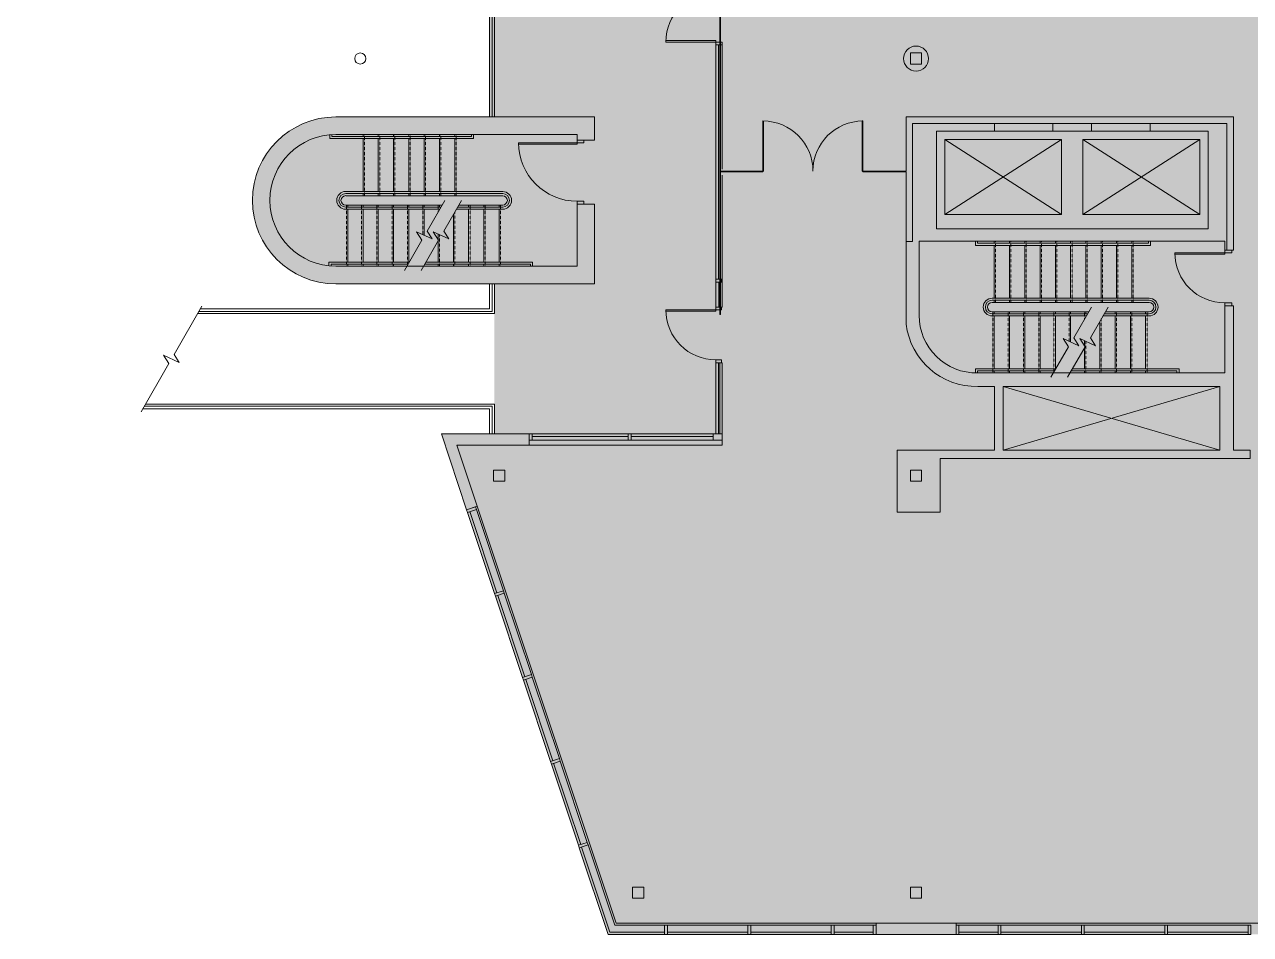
# Model space of a CAD drawing. Header units: inches. Extents: x 1 to 4284, y -575 to 745.
# Drawn here: x 1069 to 1951, y -575 to 79 of the extents above; entities that cross this region are included whole.
import ezdxf

# ---------------------------------------------------------------- set-up
doc = ezdxf.new("R2010")
doc.units = ezdxf.units.IN
doc.header["$MEASUREMENT"] = 0
doc.linetypes.add('IMPORT-HIDDEN2', pattern=[0.1875, 0.125, -0.0625])
for name, color, linetype, lineweight in [('8603 Westwood - 2nd Floor - suite 200 230_dwg', 8, 'Continuous', 9), ('A-COLS-EXST', 7, 'Continuous', 9), ('A-DETL-GENF', 92, 'Continuous', 9), ('A-DOOR', 31, 'Continuous', 9), ('A-DOOR-EXST', 7, 'Continuous', 9), ('A-EQPM-EXST', 7, 'Continuous', 9), ('A-FLOR-BALC-EXST', 7, 'Continuous', 9), ('A-FLOR-HRAL-EXST', 7, 'Continuous', 9), ('A-FLOR-RISR-EXST', 7, 'IMPORT-HIDDEN2', 9), ('A-FLOR-STRS-EXST', 7, 'Continuous', 9), ('A-GLAZ-CURT', 52, 'Continuous', 9), ('A-GLAZ-EXST', 7, 'Continuous', 9), ('A-GLAZ-SILL-EXST', 7, 'Continuous', 9), ('A-WALL-FULL-EXST', 7, 'Continuous', 9), ('I-WALL', 2, 'Continuous', 13)]:
    doc.layers.add(name, color=color, linetype=linetype, lineweight=lineweight)

# ---------------------------------------------------------------- blocks, each defined once
blk = doc.blocks.new('8603 Westwood - 2nd Floor - suite 200 230_dwg_SM55-2601261-New Construction - Tel_Data_Elec Plan')
at = {"layer": 'A-DOOR-EXST', "flags": 128}
blk.add_lwpolyline([(1, 35.99), (1, 0), (0, 0), (0, 36)], dxfattribs=at)
at = {"layer": 'A-DOOR-EXST'}
blk.add_arc((0, 0), 36, 360, 90, dxfattribs=at)
blk = doc.blocks.new('8603 Westwood - 2nd Floor - suite 200 230_dwg_SM59-2601248-New Construction - Tel_Data_Elec Plan')
at = {"layer": 'A-DOOR-EXST', "flags": 128}
blk.add_lwpolyline([(0, 42), (0, 0), (1, 0), (1, 41.99)], dxfattribs=at)
at = {"layer": 'A-DOOR-EXST'}
blk.add_arc((0, 0), 42, 360, 90, dxfattribs=at)
blk = doc.blocks.new('8603 Westwood - 2nd Floor - suite 200 230_dwg_SM56-2601263-New Construction - Tel_Data_Elec Plan')
at = {"layer": 'A-DOOR-EXST', "flags": 128}
for points in [[(0, 36), (0, 0), (1, 0), (1, 35.99)], [(71, 35.99), (71, 0), (72, 0), (72, 36)]]:
    blk.add_lwpolyline(points, dxfattribs=at)
at = {"layer": 'A-DOOR-EXST'}
for centre, start, end in [((0, 0), 360, 90), ((72, 0), 90, 180)]:
    blk.add_arc(centre, 36, start, end, dxfattribs=at)
blk = doc.blocks.new('8603 Westwood - 2nd Floor - suite 200 230_dwg-2280265-New Construction - Tel_Data_Elec Plan')
at = {"layer": 'A-COLS-EXST', "flags": 128}
for points in [[(225.63, 634), (217.63, 634), (217.63, 626), (225.63, 626)], [(-74.37, 334), (-82.37, 334), (-82.37, 326), (-74.37, 326)], [(225.63, 334), (217.63, 334), (217.63, 326), (225.63, 326)], [(25.63, 34), (17.63, 34), (17.63, 26), (25.63, 26)], [(225.63, 34), (217.63, 34), (217.63, 26), (225.63, 26)]]:
    blk.add_lwpolyline(points, close=True, dxfattribs=at)
at = {"layer": 'A-COLS-EXST'}
blk.add_circle((-178.37, 630), 4, dxfattribs=at)
at = {"layer": 'A-DOOR-EXST'}
for p, q in [((80.9, 639.86), (82.13, 639.86)), ((77.63, 449.25), (80.4, 449.25))]:
    blk.add_line(p, q, dxfattribs=at)
at = {"layer": 'A-DOOR-EXST', "flags": 128}
for points in [[(80.4, 641.86), (77.63, 641.86), (77.63, 639.86), (80.4, 639.86)], [(82.13, 639.86), (82.13, 641.86), (80.9, 641.86)], [(320, 583.37), (320, 577.87), (278, 577.87), (278, 583.37)], [(348, 583.37), (348, 577.87), (390, 577.87), (390, 583.37)], [(-17.37, 571.37), (-17.37, 569.37), (-22.37, 569.37), (-22.37, 571.37)], [(-17.37, 525.37), (-17.37, 527.37), (-22.37, 527.37), (-22.37, 525.37)], [(448.88, 492.25), (448.88, 490.25), (443.88, 490.25), (443.88, 492.25)], [(80.4, 451.25), (77.63, 451.25), (77.63, 449.25)], [(80.9, 449.25), (81.63, 449.25), (81.63, 451.25), (80.9, 451.25)], [(448.88, 452.25), (448.88, 454.25), (443.88, 454.25), (443.88, 452.25)]]:
    blk.add_lwpolyline(points, dxfattribs=at)
blk.add_lwpolyline([(77.63, 411.25), (81.63, 411.25), (81.63, 413.25), (77.63, 413.25)], close=True, dxfattribs=at)
at = {"layer": 'A-EQPM-EXST'}
for p, q in [((242.25, 571.88), (326.25, 517.88)), ((326.25, 571.88), (242.25, 517.88)), ((341.75, 571.88), (425.75, 517.88)), ((425.75, 571.88), (341.75, 517.88)), ((284.25, 394.13), (440.25, 348.25)), ((440.25, 394.13), (284.25, 348.25))]:
    blk.add_line(p, q, dxfattribs=at)
at = {"layer": 'A-EQPM-EXST', "flags": 128}
for points in [[(326.25, 571.88), (242.25, 571.88), (242.25, 517.88), (326.25, 517.88)], [(341.75, 571.88), (425.75, 571.88), (425.75, 517.88), (341.75, 517.88)]]:
    blk.add_lwpolyline(points, close=True, dxfattribs=at)
at = {"layer": 'A-FLOR-BALC-EXST', "flags": 128}
for points in [[(-16.75, 1140), (-56.75, 1260), (-420, 1260), (-232.25, 696.75), (-85.37, 696.75), (-85.37, 588)], [(-85.37, 468), (-85.37, 450), (-293.43, 450)], [(-335, 378), (-85.37, 378), (-85.37, 360)]]:
    blk.add_lwpolyline(points, dxfattribs=at)
at = {"layer": 'A-FLOR-HRAL-EXST', "flags": 128}
for points in [[(-18.86, 1140), (-58.19, 1258), (-417.22, 1258), (-230.81, 698.75), (-83.37, 698.75), (-83.37, 588)], [(-20.44, 1140), (-59.27, 1256.5), (-415.14, 1256.5), (-229.73, 700.25), (-81.87, 700.25), (-81.87, 588)], [(-81.87, 468), (-81.87, 446.5), (-295.45, 446.5)], [(-83.37, 468), (-83.37, 448), (-294.59, 448)], [(-83.37, 360), (-83.37, 380), (-333.85, 380)], [(-81.87, 360), (-81.87, 381.5), (-332.98, 381.5)]]:
    blk.add_lwpolyline(points, dxfattribs=at)
at = {"layer": 'A-FLOR-RISR-EXST'}
for p, q in [((-175.37, 531.37), (-175.37, 575.37)), ((-164.37, 531.37), (-164.37, 575.37)), ((-153.37, 531.37), (-153.37, 575.37)), ((-142.37, 531.37), (-142.37, 575.37)), ((-131.37, 531.37), (-131.37, 575.37)), ((-120.37, 531.37), (-120.37, 575.37)), ((-109.37, 531.37), (-109.37, 575.37)), ((-188.37, 524.62), (-188.37, 480.62)), ((-177.37, 524.62), (-177.37, 480.62)), ((-166.37, 524.62), (-166.37, 480.62)), ((-155.37, 524.62), (-155.37, 480.62)), ((-144.37, 524.62), (-144.37, 481.35)), ((-133.37, 524.62), (-133.37, 503.37)), ((-122.37, 524.62), (-122.37, 519.46)), ((-99.37, 524.62), (-99.37, 480.62)), ((-88.37, 524.62), (-88.37, 480.62)), ((-77.37, 524.62), (-77.37, 480.62)), ((-110.37, 519.46), (-110.37, 480.62)), ((-121.37, 503.37), (-121.37, 480.62)), ((278.88, 454.63), (278.88, 498.63)), ((289.88, 454.63), (289.88, 498.63)), ((300.88, 454.63), (300.88, 498.63)), ((311.88, 454.63), (311.88, 498.63)), ((322.88, 454.63), (322.88, 498.63)), ((333.88, 454.63), (333.88, 498.63)), ((344.88, 454.63), (344.88, 498.63)), ((355.88, 454.63), (355.88, 498.63)), ((366.88, 454.63), (366.88, 498.63)), ((377.88, 454.63), (377.88, 498.63)), ((276.88, 447.88), (276.88, 403.88)), ((287.88, 447.88), (287.88, 403.88)), ((298.88, 447.88), (298.88, 403.88)), ((309.88, 447.88), (309.88, 403.88)), ((320.88, 447.88), (320.88, 404.6)), ((331.88, 447.88), (331.88, 426.62)), ((342.88, 447.88), (342.88, 442.71)), ((354.88, 442.71), (354.88, 403.88)), ((365.88, 447.88), (365.88, 403.88)), ((376.88, 447.88), (376.88, 403.88)), ((387.88, 447.88), (387.88, 403.88)), ((343.88, 426.62), (343.88, 403.88))]:
    blk.add_line(p, q, dxfattribs=at)
at = {"layer": 'A-FLOR-STRS-EXST'}
for p, q in [((-176.37, 573.87), (-176.37, 575.37)), ((-165.37, 573.87), (-165.37, 575.37)), ((-154.37, 573.87), (-154.37, 575.37)), ((-143.37, 573.87), (-143.37, 575.37)), ((-132.37, 573.87), (-132.37, 575.37)), ((-121.37, 573.87), (-121.37, 575.37)), ((-110.37, 573.87), (-110.37, 575.37)), ((-176.37, 534.37), (-176.37, 572.37)), ((-165.37, 534.37), (-165.37, 572.37)), ((-154.37, 534.37), (-154.37, 572.37)), ((-143.37, 534.37), (-143.37, 572.37)), ((-132.37, 534.37), (-132.37, 572.37)), ((-121.37, 534.37), (-121.37, 572.37)), ((-110.37, 534.37), (-110.37, 572.37)), ((-75.87, 534.37), (-188.87, 534.37)), ((-75.87, 532.87), (-188.87, 532.87)), ((-188.87, 531.37), (-75.87, 531.37)), ((-176.37, 531.37), (-176.37, 532.87)), ((-165.37, 531.37), (-165.37, 532.87)), ((-154.37, 531.37), (-154.37, 532.87)), ((-143.37, 531.37), (-143.37, 532.87)), ((-132.37, 531.37), (-132.37, 532.87)), ((-121.37, 531.37), (-121.37, 532.87)), ((-110.37, 531.37), (-110.37, 532.87)), ((-119.39, 524.62), (-188.87, 524.62)), ((-188.87, 523.12), (-120.26, 523.12)), ((-188.87, 521.62), (-121.12, 521.62)), ((-187.37, 524.62), (-187.37, 523.12)), ((-187.37, 521.62), (-187.37, 483.62)), ((-176.37, 524.62), (-176.37, 523.12)), ((-176.37, 521.62), (-176.37, 483.62)), ((-165.37, 524.62), (-165.37, 523.12)), ((-165.37, 521.62), (-165.37, 483.62)), ((-154.37, 524.62), (-154.37, 523.12)), ((-154.37, 521.62), (-154.37, 483.62)), ((-143.37, 524.62), (-143.37, 523.12)), ((-143.37, 521.62), (-143.37, 483.62)), ((-132.37, 524.62), (-132.37, 523.12)), ((-132.37, 521.62), (-132.37, 502.9)), ((-121.37, 524.62), (-121.37, 523.12)), ((-75.87, 521.62), (-109.12, 521.62)), ((-75.87, 523.12), (-108.26, 523.12)), ((-107.39, 524.62), (-75.87, 524.62)), ((-100.37, 524.62), (-100.37, 523.12)), ((-100.37, 521.62), (-100.37, 483.62)), ((-89.37, 524.62), (-89.37, 523.12)), ((-89.37, 521.62), (-89.37, 483.62)), ((-78.37, 524.62), (-78.37, 523.12)), ((-78.37, 521.62), (-78.37, 483.62)), ((-111.37, 517.73), (-111.37, 483.62)), ((-122.37, 503.83), (-122.37, 500.01)), ((-122.37, 498.67), (-122.37, 483.62)), ((277.88, 497.13), (277.88, 498.63)), ((277.88, 457.63), (277.88, 495.63)), ((288.88, 497.13), (288.88, 498.63)), ((288.88, 457.63), (288.88, 495.63)), ((299.88, 497.13), (299.88, 498.63)), ((299.88, 457.63), (299.88, 495.63)), ((310.88, 497.13), (310.88, 498.63)), ((310.88, 457.63), (310.88, 495.63)), ((321.88, 497.13), (321.88, 498.63)), ((321.88, 457.63), (321.88, 495.63)), ((332.88, 497.13), (332.88, 498.63)), ((332.88, 457.63), (332.88, 495.63)), ((343.88, 497.13), (343.88, 498.63)), ((343.88, 457.63), (343.88, 495.63)), ((354.88, 497.13), (354.88, 498.63)), ((354.88, 457.63), (354.88, 495.63)), ((365.88, 497.13), (365.88, 498.63)), ((365.88, 457.63), (365.88, 495.63)), ((376.88, 497.13), (376.88, 498.63)), ((376.88, 457.63), (376.88, 495.63)), ((-187.37, 482.12), (-187.37, 480.62)), ((-176.37, 482.12), (-176.37, 480.62)), ((-165.37, 482.12), (-165.37, 480.62)), ((-154.37, 482.12), (-154.37, 480.62)), ((-122.37, 482.12), (-122.37, 480.62)), ((-111.37, 482.12), (-111.37, 480.62)), ((-100.37, 482.12), (-100.37, 480.62)), ((-89.37, 482.12), (-89.37, 480.62)), ((-78.37, 482.12), (-78.37, 480.62)), ((389.38, 457.63), (276.38, 457.63)), ((389.38, 456.13), (276.38, 456.13)), ((276.38, 454.63), (389.38, 454.63)), ((277.88, 454.63), (277.88, 456.13)), ((288.88, 454.63), (288.88, 456.13)), ((299.88, 454.63), (299.88, 456.13)), ((310.88, 454.63), (310.88, 456.13)), ((321.88, 454.63), (321.88, 456.13)), ((332.88, 454.63), (332.88, 456.13)), ((343.88, 454.63), (343.88, 456.13)), ((354.88, 454.63), (354.88, 456.13)), ((365.88, 454.63), (365.88, 456.13)), ((376.88, 454.63), (376.88, 456.13)), ((345.86, 447.88), (276.38, 447.88)), ((276.38, 446.38), (344.99, 446.38)), ((276.38, 444.88), (344.13, 444.88)), ((277.88, 447.88), (277.88, 446.38)), ((277.88, 444.88), (277.88, 406.88)), ((288.88, 447.88), (288.88, 446.38)), ((288.88, 444.88), (288.88, 406.88)), ((299.88, 447.88), (299.88, 446.38)), ((299.88, 444.88), (299.88, 406.88)), ((310.88, 447.88), (310.88, 446.38)), ((310.88, 444.88), (310.88, 406.88)), ((321.88, 447.88), (321.88, 446.38)), ((321.88, 444.88), (321.88, 406.88)), ((332.88, 447.88), (332.88, 446.38)), ((332.88, 444.88), (332.88, 426.15)), ((343.88, 447.88), (343.88, 446.38)), ((389.38, 444.88), (356.13, 444.88)), ((389.38, 446.38), (356.99, 446.38)), ((357.86, 447.88), (389.38, 447.88)), ((364.88, 447.88), (364.88, 446.38)), ((364.88, 444.88), (364.88, 406.88)), ((375.88, 447.88), (375.88, 446.38)), ((375.88, 444.88), (375.88, 406.88)), ((386.88, 447.88), (386.88, 446.38)), ((386.88, 444.88), (386.88, 406.88)), ((353.88, 440.98), (353.88, 406.88)), ((342.88, 427.08), (342.88, 423.26)), ((342.88, 421.92), (342.88, 406.88)), ((277.88, 405.38), (277.88, 403.88)), ((288.88, 405.38), (288.88, 403.88)), ((299.88, 405.38), (299.88, 403.88)), ((310.88, 405.38), (310.88, 403.88)), ((342.88, 405.38), (342.88, 403.88)), ((353.88, 405.38), (353.88, 403.88)), ((364.88, 405.38), (364.88, 403.88)), ((375.88, 405.38), (375.88, 403.88)), ((386.88, 405.38), (386.88, 403.88))]:
    blk.add_line(p, q, dxfattribs=at)
at = {"layer": 'A-FLOR-STRS-EXST', "flags": 128}
for points in [[(-96.87, 575.37), (-96.87, 572.37), (-200.37, 572.37), (-200.37, 575.17)], [(-98.37, 575.37), (-98.37, 573.87), (-198.87, 573.87), (-198.87, 575.37)], [(-146.53, 477.63), (-133.97, 499.37), (-137.82, 505.42), (-126.53, 500.21), (-130.18, 505.94), (-117.44, 528)], [(-134.53, 477.63), (-121.97, 499.37), (-125.82, 505.42), (-114.53, 500.21), (-118.18, 505.94), (-105.44, 528)], [(390.38, 498.63), (390.38, 495.63), (264.38, 495.63), (264.38, 498.63)], [(388.88, 498.63), (388.88, 497.13), (265.88, 497.13), (265.88, 498.63)], [(-200.87, 480.88), (-200.87, 483.62), (-143.06, 483.62)], [(-199.37, 480.75), (-199.37, 482.12), (-143.93, 482.12)], [(-131.93, 482.12), (-55.87, 482.12), (-55.87, 480.62)], [(-131.06, 483.62), (-54.37, 483.62), (-54.37, 480.62)], [(-336.16, 376), (-316.2, 410.56), (-320.05, 416.6), (-308.76, 411.4), (-312.41, 417.13), (-292.28, 452)], [(318.72, 400.88), (331.28, 422.62), (327.43, 428.67), (338.72, 423.46), (335.07, 429.19), (347.81, 451.25)], [(330.72, 400.88), (343.28, 422.62), (339.43, 428.67), (350.72, 423.46), (347.07, 429.19), (359.81, 451.25)], [(322.19, 406.88), (264.38, 406.88), (264.38, 404.13)], [(334.19, 406.88), (410.88, 406.88), (410.88, 403.88)], [(321.32, 405.38), (265.88, 405.38), (265.88, 404)], [(333.32, 405.38), (409.38, 405.38), (409.38, 403.88)]]:
    blk.add_lwpolyline(points, dxfattribs=at)
at = {"layer": 'A-FLOR-STRS-EXST'}
for centre, radius, start, end in [((-188.87, 528), 6.38, 90, 270), ((-188.87, 528), 4.88, 90, 270), ((-188.87, 528), 3.38, 90, 270), ((-75.87, 528), 6.37, 270, 90), ((-75.87, 528), 4.87, 270, 90), ((-75.87, 528), 3.37, 270, 90), ((276.38, 451.25), 6.38, 90, 270), ((276.38, 451.25), 4.88, 90, 270), ((276.38, 451.25), 3.38, 90, 270), ((389.38, 451.25), 6.38, 270, 90), ((389.38, 451.25), 4.88, 270, 90), ((389.38, 451.25), 3.38, 270, 90)]:
    blk.add_arc(centre, radius, start, end, dxfattribs=at)
at = {"layer": 'A-GLAZ-EXST'}
for p, q in [((79.49, 471.25), (79.49, 639.86)), ((80.38, 549.08), (80.38, 639.86)), ((80.38, 471.25), (80.38, 548.58)), ((79.63, 469.25), (79.63, 451.25)), ((80.9, 469.25), (81.63, 469.25)), ((79.49, 360), (79.49, 411.25)), ((80.38, 360), (80.38, 411.25)), ((-54.75, 358.06), (14.5, 358.06)), ((75.63, 358.06), (16.5, 358.06)), ((-80.05, 245.67), (-99.53, 304.11)), ((-79.42, 243.77), (-59.94, 185.33)), ((-39.83, 124.99), (-59.31, 183.43)), ((-39.2, 123.1), (-19.72, 64.66)), ((100.63, 1.74), (42.63, 1.74)), ((160.63, 1.74), (102.63, 1.74)), ((190.88, 1.74), (162.63, 1.74)), ((252.38, 1.74), (280.63, 1.74)), ((282.63, 1.74), (340.63, 1.74)), ((342.63, 1.74), (400.63, 1.74)), ((460.63, 1.74), (402.63, 1.74))]:
    blk.add_line(p, q, dxfattribs=at)
at = {"layer": 'A-GLAZ-EXST', "flags": 128}
for points in [[(80.4, 471.25), (77.63, 471.25), (77.63, 469.25), (80.4, 469.25)], [(81.63, 469.25), (81.63, 471.25), (80.9, 471.25)], [(-19.09, 62.76), (1.25, 1.74), (40.63, 1.74)]]:
    blk.add_lwpolyline(points, dxfattribs=at)
for points in [[(-54.75, 360), (-56.75, 360), (-56.75, 355.5), (-54.75, 355.5)], [(16.5, 360), (14.5, 360), (14.5, 355.5), (16.5, 355.5)], [(82.13, 360), (75.63, 360), (75.63, 355.5), (82.13, 355.5)], [(-95.42, 307.58), (-101.82, 305.45), (-101.19, 303.56), (-94.79, 305.69)], [(-74.68, 245.35), (-81.07, 243.22), (-81.71, 245.12), (-75.31, 247.25)], [(-54.57, 185.01), (-60.96, 182.88), (-61.59, 184.78), (-55.2, 186.91)], [(-34.45, 124.68), (-40.85, 122.55), (-41.48, 124.44), (-35.09, 126.58)], [(-14.34, 64.34), (-20.74, 62.21), (-21.37, 64.11), (-14.98, 66.24)], [(40.63, 6.74), (40.63, 0), (42.63, 0), (42.63, 6.74)], [(100.63, 6.74), (100.63, 0), (102.63, 0), (102.63, 6.74)], [(160.63, 6.74), (160.63, 0), (162.63, 0), (162.63, 6.74)], [(192.88, 6.74), (192.88, 0), (190.88, 0), (190.88, 6.74)], [(252.38, 6.74), (252.38, 0), (250.38, 0), (250.38, 6.74)], [(282.63, 6.74), (282.63, 0), (280.63, 0), (280.63, 6.74)], [(342.63, 6.74), (342.63, 0), (340.63, 0), (340.63, 6.74)], [(402.63, 6.74), (402.63, 0), (400.63, 0), (400.63, 6.74)], [(462.63, 6.74), (462.63, 0), (460.63, 0), (460.63, 6.74)]]:
    blk.add_lwpolyline(points, close=True, dxfattribs=at)
at = {"layer": 'A-GLAZ-SILL-EXST'}
for p, q in [((77.63, 639.86), (77.63, 471.25)), ((82.13, 639.86), (82.13, 550.5)), ((77.63, 451.25), (77.63, 469.25)), ((77.63, 411.25), (77.63, 360)), ((14.5, 360), (-54.75, 360)), ((14.5, 355.5), (-54.75, 355.5)), ((75.63, 360), (16.5, 360)), ((75.63, 355.5), (16.5, 355.5)), ((-101.19, 303.56), (-81.71, 245.12)), ((-94.79, 305.69), (-75.31, 247.25)), ((-61.59, 184.78), (-81.07, 243.22)), ((-55.2, 186.91), (-74.68, 245.35)), ((-60.96, 182.88), (-41.48, 124.44)), ((-54.57, 185.01), (-35.09, 126.58)), ((-14.98, 66.24), (-34.45, 124.68)), ((-21.37, 64.11), (-40.85, 122.55)), ((42.63, 6.74), (100.63, 6.74)), ((42.63, 0), (100.63, 0)), ((102.63, 6.74), (160.63, 6.74)), ((102.63, 0), (160.63, 0)), ((162.63, 6.74), (190.88, 6.74)), ((162.63, 0), (190.88, 0)), ((250.38, 8), (492.88, 8)), ((280.63, 6.74), (252.38, 6.74)), ((280.63, 0), (252.38, 0)), ((340.63, 6.74), (282.63, 6.74)), ((340.63, 0), (282.63, 0)), ((400.63, 6.74), (342.63, 6.74)), ((400.63, 0), (342.63, 0)), ((402.63, 6.74), (460.63, 6.74)), ((402.63, 0), (460.63, 0))]:
    blk.add_line(p, q, dxfattribs=at)
at = {"layer": 'A-GLAZ-SILL-EXST', "flags": 128}
for points in [[(82.13, 546), (82.13, 451.25), (81.63, 451.25)], [(81.63, 411.25), (82.13, 411.25), (82.13, 360)], [(-56.75, 352), (82.13, 352), (82.13, 355.5)], [(192.88, 8), (5.77, 8), (-94.23, 307.98)], [(40.63, 0), (0, 0), (-20.74, 62.21)], [(40.63, 6.74), (4.86, 6.74), (-14.34, 64.34)]]:
    blk.add_lwpolyline(points, dxfattribs=at)
at = {"layer": 'A-WALL-FULL-EXST'}
blk.add_line((214.5, 498.37), (214.5, 438.94), dxfattribs=at)
at = {"layer": 'A-WALL-FULL-EXST', "flags": 128}
for points in [[(-196, 575.37), (-22.37, 575.37), (-22.37, 571.37), (-9.75, 571.37), (-9.75, 588), (-196, 588)], [(431.75, 507.63), (236.25, 507.63), (236.25, 577.87), (278, 577.87), (278, 583.37)], [(348, 583.37), (348, 577.87), (320, 577.87), (320, 583.37)], [(390, 583.37), (390, 577.87), (431.75, 577.87), (431.75, 507.63)], [(-196, 480.62), (-22.37, 480.62), (-22.37, 525.37), (-9.75, 525.37), (-9.75, 468), (-196, 468)], [(223.88, 445.12), (223.88, 498.63), (443.88, 498.63), (443.88, 492.25), (445.38, 492.25)], [(266.05, 394.13), (278.07, 394.13), (278.07, 348.25), (208, 348.25), (208, 303.75), (239, 303.75), (239, 342.25), (462, 342.25), (462, 348.25), (450, 348.25), (450, 452.25), (443.88, 452.25), (443.88, 403.88), (265.88, 403.88)]]:
    blk.add_lwpolyline(points, dxfattribs=at)
for points in [[(284.25, 348.25), (284.25, 394.13), (440.25, 394.13), (440.25, 348.25)], [(-56.75, 360), (-56.75, 352), (-108.9, 352), (-94.23, 307.98), (-101.82, 305.45), (-120, 360)], [(250.38, 8), (250.38, 0), (192.88, 0), (192.88, 8)]]:
    blk.add_lwpolyline(points, close=True, dxfattribs=at)
at = {"layer": 'A-WALL-FULL-EXST'}
blk.add_circle((221.63, 630), 9, dxfattribs=at)
for centre, radius, start, end in [((-196, 528), 60, 90, 270), ((-196, 528), 47.38, 90, 270), ((265.13, 445.12), 41.25, 180, 271.0418), ((265.13, 445.12), 51, 186.9524, 271.0418)]:
    blk.add_arc(centre, radius, start, end, dxfattribs=at)
at = {"extrusion": (0, 0, -1), "zscale": -1, "rotation": 270}
for name, p in [('8603 Westwood - 2nd Floor - suite 200 230_dwg_SM56-2601263-New Construction - Tel_Data_Elec Plan', (-77.63, 713.86)), ('8603 Westwood - 2nd Floor - suite 200 230_dwg_SM59-2601248-New Construction - Tel_Data_Elec Plan', (22.37, 569.37)), ('8603 Westwood - 2nd Floor - suite 200 230_dwg_SM55-2601261-New Construction - Tel_Data_Elec Plan', (-443.88, 490.25)), ('8603 Westwood - 2nd Floor - suite 200 230_dwg_SM55-2601261-New Construction - Tel_Data_Elec Plan', (-77.63, 449.25))]:
    blk.add_blockref(name, p, dxfattribs=at)
blk = doc.blocks.new('Double-Glass - No Frame - 72_ x 96_-2337218-New Construction - Tel_Data_Elec Plan')
at = {"layer": 'A-DOOR', "color": 250, "lineweight": 20}
for p, q in [((-36, -0.25), (-36, -36.25)), ((-36, -0.25), (-35.5, -0.25)), ((-35.5, -0.25), (-35.5, -36.25)), ((35.5, -0.25), (35.5, -36.25)), ((36, -0.25), (35.5, -0.25)), ((36, -0.25), (36, -36.25)), ((-36, -36.25), (-35.5, -36.25))]:
    blk.add_line(p, q, dxfattribs=at)
at = {"layer": 'A-DOOR'}
for centre, start, end in [((-36, -0.25), 270, 360), ((36, -0.25), 180, 270)]:
    blk.add_arc(centre, 36, start, end, dxfattribs=at)
blk = doc.blocks.new('System Panel - Glazed-2474526-New Construction - Tel_Data_Elec Plan')
at = {"layer": 'A-GLAZ-CURT', "color": 250, "lineweight": 20}
for p, q in [((149.93, 0.25), (-149.93, 0.25)), ((-149.93, 0.25), (-149.93, -0.25)), ((149.93, -0.25), (149.93, 0.25)), ((-149.93, -0.25), (149.93, -0.25))]:
    blk.add_line(p, q, dxfattribs=at)

msp = doc.modelspace()

# ---------------------------------------------------------------- hatches: boundary and pattern name
at = {"layer": 'A-DETL-GENF'}
h = msp.add_hatch(color=9, dxfattribs=at)
h.paths.add_polyline_path([(2670.25, -574.97), (3351.87, -574.97), (3145.37, 47.27), (3150.76, 47.51), (3156.11, 48.24), (3161.37, 49.44), (3166.5, 51.1), (3171.46, 53.22), (3176.21, 55.78), (3180.72, 58.75), (3184.93, 62.12), (3188.83, 65.85), (3192.38, 69.91), (3195.55, 74.27), (3198.32, 78.91), (3200.66, 83.77), (3202.56, 88.82), (3203.99, 94.02), (3204.96, 99.33), (3205.44, 104.7), (3205.44, 110.1), (3204.96, 115.47), (3203.99, 120.78), (3202.56, 125.98), (3200.66, 131.03), (3198.32, 135.89), (3195.55, 140.52), (3192.38, 144.89), (3188.83, 148.95), (3184.93, 152.68), (3180.72, 156.04), (3176.21, 159.02), (3171.46, 161.57), (3166.5, 163.69), (3161.37, 165.36), (3156.11, 166.56), (3150.76, 167.29), (3145.37, 167.53), (3104.37, 167.53), (3114.37, 137.54), (2849.75, 137.54), (2849.75, 134.04), (2536.59, 134.04), (2536.59, 137.54), (2500.59, 137.54), (2500.59, 134.04), (2487.75, 134.04), (2487.75, 137.54), (2485.75, 137.54), (2485.75, 134.04), (2036, 134.04), (2036, 137.54), (1569.27, 137.54), (1569.27, 230.67), (1348.3, 230.67), (1303.26, 366.22), (1301.22, 372.86), (1299.17, 381.22), (1297.6, 389.68), (1296.52, 398.22), (1295.93, 406.8), (1295.83, 415.41), (1296.22, 424), (1297.11, 432.56), (1298.48, 441.06), (1300.33, 449.46), (1302.66, 457.74), (1305.47, 465.88), (1308.73, 473.84), (1312.44, 481.6), (1316.59, 489.14), (1321.17, 496.43), (1326.15, 503.45), (1331.53, 510.16), (1337.62, 516.9), (1343.39, 522.62), (1349.83, 528.33), (1356.59, 533.65), (1363.64, 538.58), (1370.97, 543.1), (1378.54, 547.19), (1386.33, 550.84), (1394.32, 554.04), (1402.48, 556.78), (1410.78, 559.04), (1419.19, 560.83), (1427.7, 562.14), (1436.26, 562.95), (1444.9, 563.28), (1472.46, 563.28), (1431.87, 685.04), (1068.62, 685.04), (1256.37, 121.79), (1403.25, 121.79), (1403.25, 13.04), (1292.62, 13.04), (1287.24, 12.79), (1281.91, 12.07), (1276.66, 10.87), (1271.54, 9.21), (1266.59, 7.09), (1261.85, 4.54), (1257.35, 1.58), (1253.15, -1.78), (1249.25, -5.5), (1245.71, -9.56), (1242.55, -13.91), (1239.79, -18.53), (1237.45, -23.38), (1235.56, -28.42), (1234.13, -33.61), (1233.16, -38.91), (1232.68, -44.27), (1232.68, -49.66), (1233.16, -55.02), (1234.13, -60.32), (1235.56, -65.51), (1237.45, -70.55), (1239.79, -75.4), (1242.55, -80.02), (1245.71, -84.37), (1249.25, -88.43), (1253.15, -92.15), (1257.35, -95.51), (1261.85, -98.47), (1266.59, -101.02), (1271.54, -103.14), (1276.66, -104.8), (1281.91, -106), (1287.24, -106.72), (1292.62, -106.96), (1406.75, -106.96), (1406.75, -214.96), (1368.62, -214.96), (1488.62, -574.97), (2230.18, -574.97)], flags=0)
h.paths.add_polyline_path([(1985.62, 126.54), (1982.12, 126.54), (1982.12, 134.04), (1985.62, 134.04)], flags=0)

# ---------------------------------------------------------------- linework, layer by layer
at = {"layer": 'I-WALL', "color": 250, "lineweight": 20}
for p, q in [((1938.62, 13.04), (1703.12, 13.04)), ((1703.12, 13.04), (1703.12, -25.88)), ((1938.62, -82.71), (1938.62, 13.04)), ((1707.75, 8.41), (1934, 8.41)), ((1707.75, -76.59), (1707.75, 8.41)), ((1934, 8.41), (1934, -82.71)), ((1600.06, -25.88), (1569, -25.88)), ((1569, -25.88), (1569, -26.38)), ((1569, -26.38), (1600.06, -26.38)), ((1600.06, -26.38), (1600.06, -25.88)), ((1703.12, -25.88), (1672.06, -25.88)), ((1672.06, -25.88), (1672.06, -26.38)), ((1672.06, -26.38), (1703.12, -26.38)), ((1703.12, -26.38), (1703.12, -76.59)), ((1703.12, -76.59), (1707.75, -76.59)), ((1934, -82.71), (1938.62, -82.71))]:
    msp.add_line(p, q, dxfattribs=at)

# ---------------------------------------------------------------- block references
at = {"layer": '8603 Westwood - 2nd Floor - suite 200 230_dwg', "color": 7}
msp.add_blockref('8603 Westwood - 2nd Floor - suite 200 230_dwg-2280265-New Construction - Tel_Data_Elec Plan', (1488.62, -574.96), dxfattribs=at)
at = {"layer": 'A-DOOR', "lineweight": 13, "rotation": 180}
msp.add_blockref('Double-Glass - No Frame - 72_ x 96_-2337218-New Construction - Tel_Data_Elec Plan', (1636.06, -26.13), dxfattribs=at)
at = {"layer": 'A-GLAZ-CURT', "rotation": 269.9999999999999}
msp.add_blockref('System Panel - Glazed-2474526-New Construction - Tel_Data_Elec Plan', (1569.27, 20.97), dxfattribs=at)

doc.saveas('drawing.dxf')
